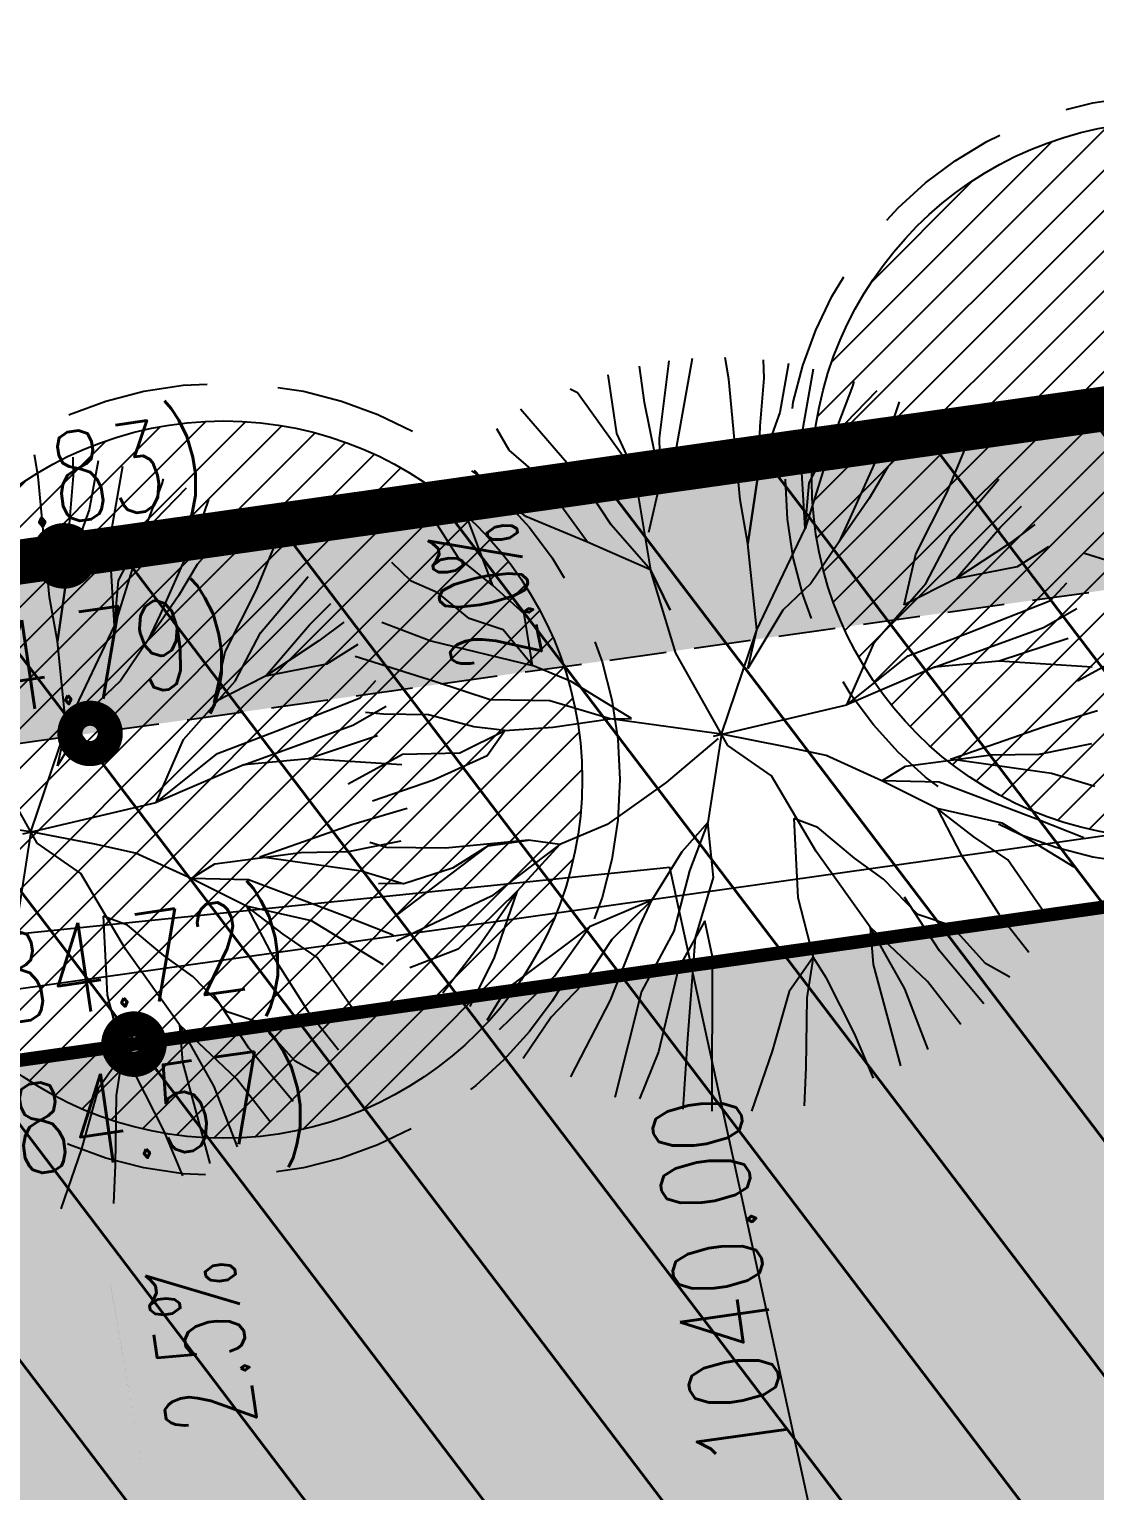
# Model space of a CAD drawing. Extents: x 352140 to 354978, y 6304672 to 6307963.
# Drawn here: x 352607.25 to 352619.14, y 6306025.72 to 6306042.02 of the extents above; entities that cross this region are included whole.
import ezdxf
from ezdxf.enums import TextEntityAlignment as Align

# ---------------------------------------------------------------- set-up
doc = ezdxf.new("R2010")
doc.units = 0
for name, pattern in [('CENTER', [50.8, 31.75, -6.35, 6.35, -6.35]), ('CONTINUOS', [0]), ('DASHDOT', [1, 0.5, -0.25, 0, -0.25]), ('DASHED', [19.05, 12.7, -6.35]), ('HIDDEN', [9.525, 6.35, -3.175])]:
    doc.linetypes.add(name, pattern=pattern)
for name, color, linetype in [('00-S2_ALL AREA APORTANTES', 150, 'CONTINUOUS'), ('01_Dem Ext_Transl_niv.anillo', 130, 'CONTINUOUS'), ('02_Geo ext_Acotamiento', 7, 'CONTINUOUS'), ('02_Geo ext_Eje', 4, 'CONTINUOUS'), ('03_Pav ext_Escurrimiento', 2, 'CONTINUOUS'), ('03_Pav ext_HCV', 34, 'CONTINUOUS'), ('03_Pav ext_Vereda HC', 42, 'CONTINUOUS'), ('03_Pav proy_Solera Tipo A', 1, 'CONTINUOUS'), ('03_S2_Pav ext_Borde vereda', 7, 'CONTINUOUS'), ('03_S3_Pav ext_Cota', 2, 'CONTINUOUS'), ('1-MURO PANDERETA', 250, 'FENCELINE2'), ('Paisajismo', 253, 'CONTINUOUS')]:
    doc.layers.add(name, color=color, linetype=linetype)
doc.layers.add('0_ASD_LINEA OFICIAL', color=253, linetype='DASHDOT', lineweight=20)
doc.styles.add('JPG_2MM', font='simplex.shx', dxfattribs={"height": 1})
doc.styles.add('ROMANS', font='romans.shx', dxfattribs={"width": 0.75})
doc.linetypes.add('CERCO_LINE', pattern='A,0.5,-0.2,[" X ",STANDARD,S=0.1,R=0,X=-0.1,Y=-0.05],-0.25', length=0.95)
doc.linetypes.add('FENCELINE2', pattern='A,0.25,-0.1,[132,ltypeshp.shx,S=0.1,R=0,X=-0.1,Y=0],-0.1,1', length=1.45)
doc.dimstyles.new('Principal', dxfattribs={"dimscale": 0, "dimtxt": 2, "dimasz": 2, "dimexe": 1, "dimexo": 1, "dimtad": 1, "dimrnd": 0.05, "dimzin": 1, "dimtxsty": 'ROMANS', "dimcen": 2.5, "dimclrt": 2, "dimaunit": 2, "dimadec": 0, "dimazin": 0, "dimtfac": 1, "dimtmove": 0, "dimatfit": 3, "dimfxl": 1, "dimfxlon": 1, "dimarcsym": 0})

# ---------------------------------------------------------------- blocks, each defined once
blk = doc.blocks.new('*D1276')
at = {"layer": '02_Geo ext_Acotamiento', "color": 0, "lineweight": -2, "transparency": 16777216}
for p, q in [((352639.54, 6306035.782), (352639.455, 6306036.386)), ((352607.103, 6306031.314), (352638.535, 6306035.751)), ((352606.128, 6306031.065), (352606.043, 6306031.669))]:
    blk.add_line(p, q, dxfattribs=at)
at = {"layer": '02_Geo ext_Acotamiento', "color": 0, "transparency": 16777216}
for points in [[(352638.511, 6306035.916), (352638.558, 6306035.586), (352639.525, 6306035.891)], [(352607.08, 6306031.479), (352607.126, 6306031.149), (352606.113, 6306031.174)]]:
    blk.add_solid(points, dxfattribs=at)
at = {"layer": '02_Geo ext_Acotamiento', "color": 2, "transparency": 16777216, "insert": (352622.692, 6306034.431), "char_height": 1, "attachment_point": 5, "rotation": 8.0365, "style": 'ROMANS'}
blk.add_mtext('33,75', dxfattribs=at)
blk = doc.blocks.new('A$C27410629')
at = {"layer": '0_ASD_LINEA OFICIAL', "ltscale": 8}
blk.add_lwpolyline([(286.019, 1240.578, 0.5, 0.5, 0.029815), (329.828, 1253.396, 0.5, 0.5, 0.005373), (335.555, 1255.504, 0.5, 0.5, -0.020389), (369.179, 1266.396, 0.5, 0.5, -0.010338), (382.016, 1269.772, 0.5, 0.5, -0.011736), (401.883, 1274.182, 0.5, 0.5, 0), (500.892, 1288.161, 0, 0, 0)], format="xyseb", dxfattribs=at)
blk = doc.blocks.new('1.0 - LO RECABARREN LOTEO PARQUE - VEGETACION PROPUESTA ETAPA MUNICIPAL')
at = {"layer": 'Paisajismo', "color": 251}
for p, q in [((352614.112, 6306037.86), (352614.058, 6306038.262)), ((352614.281, 6306037.461), (352614.389, 6306038.322)), ((352614.645, 6306038.35), (352614.427, 6306037.142)), ((352615.053, 6306038.12), (352615.011, 6306038.362)), ((352615.446, 6306038.13), (352615.442, 6306038.336)), ((352615.721, 6306038.295), (352615.623, 6306037.748)), ((352615.851, 6306037.39), (352615.999, 6306038.235)), ((352613.702, 6306038.166), (352613.802, 6306037.511)), ((352615.179, 6306036.774), (352615.053, 6306038.12)), ((352615.403, 6306037.594), (352615.446, 6306038.13)), ((352616.436, 6306038.041), (352616.452, 6306038.094)), ((352613.366, 6306037.967), (352613.285, 6306038.009)), ((352613.997, 6306037.087), (352613.366, 6306037.967)), ((352616.232, 6306037.503), (352616.436, 6306038.041)), ((352616.704, 6306037.99), (352616.232, 6306037.503)), ((352613.411, 6306036.995), (352612.729, 6306037.784)), ((352614.29, 6306036.978), (352614.112, 6306037.86)), ((352615.623, 6306037.748), (352615.386, 6306037.086)), ((352616.954, 6306037.866), (352616.853, 6306037.57)), ((352615.386, 6306037.086), (352615.403, 6306037.594)), ((352617.3, 6306037.659), (352617.141, 6306037.493)), ((352612.604, 6306037.328), (352612.466, 6306037.566)), ((352613.802, 6306037.511), (352613.997, 6306037.087)), ((352614.29, 6306036.978), (352614.281, 6306037.461)), ((352616.232, 6306037.503), (352615.905, 6306036.455)), ((352615.949, 6306036.963), (352616.232, 6306037.503)), ((352616.853, 6306037.57), (352616.409, 6306036.576)), ((352617.141, 6306037.493), (352616.827, 6306037.14)), ((352607.347, 6306037.032), (352607.306, 6306037.275)), ((352607.741, 6306037.042), (352607.737, 6306037.248)), ((352612.875, 6306037.092), (352612.604, 6306037.328)), ((352615.905, 6306036.455), (352615.851, 6306037.39)), ((352617.49, 6306036.858), (352617.696, 6306037.361)), ((352608.016, 6306037.207), (352607.917, 6306036.66)), ((352608.145, 6306036.302), (352608.294, 6306037.147)), ((352612.421, 6306036.883), (352612.216, 6306037.1)), ((352613.149, 6306036.75), (352612.875, 6306037.092)), ((352613.997, 6306037.087), (352614.178, 6306035.994)), ((352614.427, 6306037.142), (352614.29, 6306036.978)), ((352615.267, 6306036.282), (352615.386, 6306037.086)), ((352615.386, 6306037.086), (352615.267, 6306036.282)), ((352616.827, 6306037.14), (352616.62, 6306036.789)), ((352607.473, 6306035.686), (352607.347, 6306037.032)), ((352607.698, 6306036.506), (352607.741, 6306037.042)), ((352608.527, 6306036.415), (352608.731, 6306036.953)), ((352608.731, 6306036.953), (352608.747, 6306037.006)), ((352613.741, 6306036.494), (352613.411, 6306036.995)), ((352614.16, 6306036.412), (352614.29, 6306036.978)), ((352615.905, 6306036.455), (352615.949, 6306036.963)), ((352617.536, 6306036.379), (352618.067, 6306037.004)), ((352608.999, 6306036.902), (352608.527, 6306036.415)), ((352609.249, 6306036.778), (352609.148, 6306036.482)), ((352612.421, 6306035.816), (352612.039, 6306036.831)), ((352612.789, 6306036.588), (352612.421, 6306036.883)), ((352615.267, 6306036.282), (352615.179, 6306036.774)), ((352616.62, 6306036.789), (352616.282, 6306036.301)), ((352617.141, 6306036.167), (352617.49, 6306036.858)), ((352607.917, 6306036.66), (352607.68, 6306035.998)), ((352613.478, 6306036.302), (352613.149, 6306036.75)), ((352618.08, 6306036.466), (352618.319, 6306036.703)), ((352607.68, 6306035.998), (352607.698, 6306036.506)), ((352609.148, 6306036.482), (352608.704, 6306035.488)), ((352609.595, 6306036.571), (352609.435, 6306036.406)), ((352612.033, 6306036.131), (352611.805, 6306036.489)), ((352613.478, 6306036.302), (352612.789, 6306036.588)), ((352614.178, 6306035.994), (352613.741, 6306036.494)), ((352615.622, 6306035.861), (352615.905, 6306036.455)), ((352616.409, 6306036.576), (352616.282, 6306036.301)), ((352617.588, 6306035.893), (352618.08, 6306036.466)), ((352618.466, 6306036.498), (352618.184, 6306036.287)), ((352608.2, 6306035.367), (352608.145, 6306036.302)), ((352608.527, 6306036.415), (352608.2, 6306035.367)), ((352608.244, 6306035.875), (352608.527, 6306036.415)), ((352609.435, 6306036.406), (352609.122, 6306036.052)), ((352609.785, 6306035.77), (352609.991, 6306036.273)), ((352614.178, 6306035.994), (352613.478, 6306036.302)), ((352615.366, 6306035.322), (352615.267, 6306036.282)), ((352616.282, 6306036.301), (352615.97, 6306035.841)), ((352617.252, 6306035.839), (352617.536, 6306036.379)), ((352618.184, 6306036.287), (352617.588, 6306035.893)), ((352612.421, 6306035.816), (352612.033, 6306036.131)), ((352617.011, 6306035.601), (352617.141, 6306036.167)), ((352618.62, 6306036.249), (352618.27, 6306036.027)), ((352619.909, 6306035.895), (352619.022, 6306036.173)), ((352607.562, 6306035.194), (352607.68, 6306035.998)), ((352607.68, 6306035.998), (352607.562, 6306035.194)), ((352609.122, 6306036.052), (352608.915, 6306035.701)), ((352611.51, 6306035.864), (352611.292, 6306036.074)), ((352614.4, 6306035.544), (352614.178, 6306035.994)), ((352614.178, 6306035.994), (352614.4, 6306035.544)), ((352614.462, 6306035.064), (352614.178, 6306035.994)), ((352618.27, 6306036.027), (352617.588, 6306035.893)), ((352608.2, 6306035.367), (352608.244, 6306035.875)), ((352609.83, 6306035.291), (352610.362, 6306035.916)), ((352611.806, 6306035.736), (352611.51, 6306035.864)), ((352612.769, 6306035.501), (352612.421, 6306035.816)), ((352615.366, 6306035.322), (352615.622, 6306035.861)), ((352615.97, 6306035.841), (352615.655, 6306035.541)), ((352616.677, 6306035.186), (352617.252, 6306035.839)), ((352617.588, 6306035.893), (352617.011, 6306035.601)), ((352618.644, 6306035.651), (352618.823, 6306035.847)), ((352607.562, 6306035.194), (352607.473, 6306035.686)), ((352608.915, 6306035.701), (352608.577, 6306035.213)), ((352609.436, 6306035.079), (352609.785, 6306035.77)), ((352612.158, 6306035.449), (352611.806, 6306035.736)), ((352617.716, 6306035.286), (352618.644, 6306035.651)), ((352608.704, 6306035.488), (352608.577, 6306035.213)), ((352610.375, 6306035.378), (352610.613, 6306035.616)), ((352612.863, 6306034.927), (352612.769, 6306035.501)), ((352615.655, 6306035.541), (352615.267, 6306034.893)), ((352618.564, 6306035.348), (352618.935, 6306035.561)), ((352607.917, 6306034.773), (352608.2, 6306035.367)), ((352609.547, 6306034.751), (352609.83, 6306035.291)), ((352609.883, 6306034.806), (352610.375, 6306035.378)), ((352610.76, 6306035.41), (352610.479, 6306035.199)), ((352611.182, 6306035.41), (352611.729, 6306035.199)), ((352612.535, 6306035.322), (352612.158, 6306035.449)), ((352612.863, 6306034.927), (352612.535, 6306035.322)), ((352614.972, 6306034.158), (352615.366, 6306035.322)), ((352615.267, 6306034.893), (352615.366, 6306035.322)), ((352617.35, 6306034.905), (352618.564, 6306035.348)), ((352607.66, 6306034.234), (352607.562, 6306035.194)), ((352608.577, 6306035.213), (352608.265, 6306034.753)), ((352610.479, 6306035.199), (352609.883, 6306034.806)), ((352610.915, 6306035.161), (352610.565, 6306034.939)), ((352611.729, 6306035.199), (352612.863, 6306034.927)), ((352616.369, 6306034.486), (352616.677, 6306035.186)), ((352617.054, 6306035.033), (352617.716, 6306035.286)), ((352618.839, 6306035.227), (352618.07, 6306034.972)), ((352609.306, 6306034.513), (352609.436, 6306035.079)), ((352611.771, 6306034.746), (352610.885, 6306035.024)), ((352615.043, 6306034.033), (352614.462, 6306035.064)), ((352616.369, 6306034.486), (352617.054, 6306035.033)), ((352618.07, 6306034.972), (352617.35, 6306034.905)), ((352618.07, 6306034.972), (352617.35, 6306034.905)), ((352619.109, 6306034.906), (352618.07, 6306034.972)), ((352618.942, 6306034.755), (352619.55, 6306035.087)), ((352609.883, 6306034.806), (352609.306, 6306034.513)), ((352610.565, 6306034.939), (352609.883, 6306034.806)), ((352612.863, 6306034.927), (352612.863, 6306034.927)), ((352613.293, 6306034.748), (352612.863, 6306034.927)), ((352617.35, 6306034.905), (352616.369, 6306034.486)), ((352607.66, 6306034.234), (352607.917, 6306034.773)), ((352608.265, 6306034.753), (352607.95, 6306034.453)), ((352608.971, 6306034.099), (352609.547, 6306034.751)), ((352610.939, 6306034.563), (352611.117, 6306034.759)), ((352612.389, 6306034.544), (352611.771, 6306034.746)), ((352613.969, 6306034.334), (352613.293, 6306034.748)), ((352610.011, 6306034.198), (352610.939, 6306034.563)), ((352613.057, 6306034.53), (352612.389, 6306034.544)), ((352613.729, 6306034.329), (352613.057, 6306034.53)), ((352614.881, 6306034.137), (352616.369, 6306034.486)), ((352607.95, 6306034.453), (352607.562, 6306033.805)), ((352610.859, 6306034.26), (352611.23, 6306034.473)), ((352611.201, 6306034.384), (352611, 6306034.4)), ((352611.704, 6306034.374), (352611.201, 6306034.384)), ((352612.21, 6306034.242), (352611.704, 6306034.374)), ((352613.089, 6306034.237), (352613.729, 6306034.329)), ((352613.729, 6306034.329), (352613.969, 6306034.334)), ((352614.972, 6306034.158), (352613.729, 6306034.329)), ((352618.565, 6306034.241), (352619.168, 6306034.422)), ((352607.267, 6306033.071), (352607.66, 6306034.234)), ((352607.562, 6306033.805), (352607.66, 6306034.234)), ((352609.348, 6306033.945), (352610.011, 6306034.198)), ((352609.644, 6306033.817), (352610.859, 6306034.26)), ((352612.053, 6306033.95), (352612.556, 6306034.2)), ((352612.556, 6306034.2), (352612.21, 6306034.242)), ((352612.356, 6306033.923), (352612.556, 6306034.2)), ((352612.556, 6306034.2), (352613.089, 6306034.237)), ((352614.972, 6306034.158), (352614.819, 6306033.174)), ((352615.684, 6306034.019), (352614.972, 6306034.158)), ((352617.526, 6306033.88), (352618.565, 6306034.241)), ((352608.664, 6306033.398), (352608.971, 6306034.099)), ((352611.134, 6306034.139), (352610.364, 6306033.884)), ((352614.934, 6306034.111), (352614.356, 6306033.619)), ((352615.53, 6306033.695), (352615.043, 6306034.033)), ((352616.14, 6306033.92), (352615.684, 6306034.019)), ((352618.516, 6306033.938), (352619.102, 6306034.056)), ((352607.337, 6306032.945), (352606.757, 6306033.977)), ((352608.664, 6306033.398), (352609.348, 6306033.945)), ((352610.364, 6306033.884), (352609.644, 6306033.817)), ((352610.364, 6306033.884), (352609.644, 6306033.817)), ((352611.404, 6306033.818), (352610.364, 6306033.884)), ((352610.805, 6306033.606), (352611.413, 6306033.938)), ((352611.413, 6306033.938), (352612.053, 6306033.95)), ((352611.758, 6306033.65), (352612.356, 6306033.923)), ((352616.759, 6306033.638), (352616.14, 6306033.92)), ((352617.023, 6306033.803), (352617.982, 6306033.928)), ((352618.655, 6306033.72), (352617.526, 6306033.88)), ((352617.982, 6306033.928), (352618.516, 6306033.938)), ((352609.644, 6306033.817), (352608.664, 6306033.398)), ((352616.027, 6306032.849), (352615.53, 6306033.695)), ((352616.759, 6306033.638), (352617.023, 6306033.803)), ((352619.136, 6306033.574), (352618.655, 6306033.72)), ((352611.079, 6306033.416), (352611.758, 6306033.65)), ((352614.356, 6306033.619), (352613.697, 6306033.153)), ((352617.379, 6306033.329), (352616.759, 6306033.638)), ((352617.401, 6306033.623), (352616.759, 6306033.638)), ((352618.477, 6306033.216), (352617.401, 6306033.623)), ((352607.175, 6306033.049), (352608.664, 6306033.398)), ((352607.267, 6306033.071), (352606.023, 6306033.241)), ((352610.86, 6306033.154), (352611.463, 6306033.334)), ((352614.819, 6306033.174), (352614.531, 6306032.848)), ((352614.819, 6306033.174), (352614.615, 6306032.635)), ((352614.819, 6306033.174), (352614.819, 6306033.174)), ((352614.884, 6306032.56), (352614.819, 6306033.174)), ((352615.779, 6306033.219), (352615.823, 6306032.338)), ((352616.048, 6306033.117), (352615.779, 6306033.219)), ((352618.103, 6306033.166), (352617.379, 6306033.329)), ((352617.379, 6306033.329), (352617.647, 6306032.815)), ((352617.786, 6306033.016), (352617.379, 6306033.329)), ((352619.015, 6306033.005), (352618.477, 6306033.216)), ((352607.267, 6306033.071), (352607.113, 6306032.086)), ((352607.979, 6306032.931), (352607.267, 6306033.071)), ((352609.821, 6306032.792), (352610.86, 6306033.154)), ((352613.697, 6306033.153), (352613.167, 6306032.929)), ((352616.455, 6306032.777), (352616.048, 6306033.117)), ((352618.165, 6306032.756), (352617.786, 6306033.016)), ((352618.906, 6306032.675), (352618.103, 6306033.166)), ((352607.825, 6306032.607), (352607.337, 6306032.945)), ((352608.435, 6306032.832), (352607.979, 6306032.931)), ((352610.277, 6306032.84), (352610.811, 6306032.851)), ((352610.811, 6306032.851), (352611.396, 6306032.968)), ((352611.229, 6306032.895), (352611.047, 6306032.952)), ((352611.893, 6306032.888), (352611.229, 6306032.895)), ((352611.364, 6306032.153), (352612.367, 6306032.914)), ((352612.819, 6306032.976), (352611.893, 6306032.888)), ((352612.367, 6306032.914), (352611.971, 6306032.666)), ((352612.367, 6306032.914), (352612.819, 6306032.976)), ((352612.819, 6306032.976), (352612.367, 6306032.914)), ((352613.167, 6306032.929), (352612.404, 6306032.353)), ((352612.697, 6306032.412), (352613.167, 6306032.929)), ((352613.167, 6306032.929), (352612.819, 6306032.976)), ((352614.531, 6306032.848), (352614.194, 6306032.307)), ((352616.63, 6306032.005), (352616.027, 6306032.849)), ((352609.054, 6306032.55), (352608.435, 6306032.832)), ((352609.054, 6306032.55), (352609.318, 6306032.715)), ((352609.318, 6306032.715), (352610.277, 6306032.84)), ((352610.95, 6306032.632), (352609.821, 6306032.792)), ((352616.78, 6306032.543), (352616.455, 6306032.777)), ((352617.647, 6306032.815), (352618.061, 6306032.159)), ((352618.63, 6306032.086), (352618.165, 6306032.756)), ((352608.321, 6306031.761), (352607.825, 6306032.607)), ((352609.674, 6306032.241), (352609.054, 6306032.55)), ((352609.695, 6306032.535), (352609.054, 6306032.55)), ((352610.771, 6306032.128), (352609.695, 6306032.535)), ((352611.43, 6306032.486), (352610.95, 6306032.632)), ((352611.971, 6306032.666), (352611.44, 6306032.495)), ((352614.615, 6306032.635), (352614.441, 6306031.964)), ((352614.683, 6306031.888), (352614.884, 6306032.56)), ((352617.161, 6306032.149), (352616.78, 6306032.543)), ((352611.44, 6306032.495), (352611.146, 6306032.49)), ((352612.697, 6306032.412), (352612.035, 6306031.763)), ((352612.28, 6306031.816), (352612.697, 6306032.412)), ((352612.439, 6306031.67), (352612.697, 6306032.412)), ((352610.397, 6306032.078), (352609.674, 6306032.241)), ((352609.674, 6306032.241), (352609.941, 6306031.727)), ((352610.081, 6306031.928), (352609.674, 6306032.241)), ((352612.404, 6306032.353), (352611.345, 6306031.852)), ((352614.194, 6306032.307), (352613.499, 6306032.012)), ((352614.194, 6306032.307), (352613.748, 6306031.871)), ((352614.062, 6306032.023), (352614.194, 6306032.307)), ((352615.823, 6306032.338), (352615.995, 6306031.673)), ((352617.405, 6306031.744), (352617.012, 6306032.34)), ((352608.074, 6306032.131), (352608.117, 6306031.25)), ((352608.343, 6306032.029), (352608.074, 6306032.131)), ((352611.201, 6306031.588), (352610.397, 6306032.078)), ((352611.31, 6306031.917), (352610.771, 6306032.128)), ((352614.785, 6306032.077), (352614.493, 6306031.548)), ((352614.873, 6306031.676), (352614.785, 6306032.077)), ((352617.538, 6306032.023), (352617.161, 6306032.149)), ((352618.061, 6306032.159), (352618.402, 6306031.727)), ((352608.75, 6306031.689), (352608.343, 6306032.029)), ((352610.459, 6306031.668), (352610.081, 6306031.928)), ((352613.499, 6306032.012), (352612.567, 6306031.311)), ((352613.107, 6306031.462), (352613.499, 6306032.012)), ((352613.748, 6306031.871), (352613.411, 6306031.357)), ((352613.735, 6306031.192), (352614.062, 6306032.023)), ((352614.441, 6306031.964), (352614.08, 6306031.289)), ((352614.597, 6306030.764), (352614.683, 6306031.888)), ((352617.271, 6306031.399), (352616.63, 6306032.005)), ((352616.63, 6306032.005), (352616.664, 6306031.589)), ((352617.017, 6306031.318), (352616.63, 6306032.005)), ((352617.919, 6306031.602), (352617.538, 6306032.023)), ((352608.925, 6306030.918), (352608.321, 6306031.761)), ((352609.941, 6306031.727), (352610.356, 6306031.071)), ((352612.035, 6306031.763), (352611.496, 6306031.552)), ((352611.863, 6306031.274), (352612.28, 6306031.816)), ((352617.899, 6306031.15), (352617.405, 6306031.744)), ((352609.075, 6306031.455), (352608.75, 6306031.689)), ((352610.925, 6306030.998), (352610.459, 6306031.668)), ((352612.168, 6306031.122), (352612.439, 6306031.67)), ((352614.493, 6306031.548), (352614.269, 6306030.618)), ((352614.867, 6306029.956), (352614.873, 6306031.676)), ((352615.995, 6306031.673), (352615.725, 6306031.29)), ((352615.995, 6306031.673), (352615.924, 6306031.217)), ((352616.144, 6306031.439), (352615.995, 6306031.673)), ((352616.664, 6306031.589), (352616.969, 6306030.459)), ((352618.188, 6306031.451), (352617.919, 6306031.602)), ((352609.456, 6306031.061), (352609.075, 6306031.455)), ((352612.494, 6306030.867), (352613.107, 6306031.462)), ((352616.457, 6306030.821), (352616.144, 6306031.439)), ((352617.642, 6306030.923), (352617.271, 6306031.399)), ((352608.117, 6306031.25), (352608.29, 6306030.585)), ((352609.7, 6306030.656), (352609.307, 6306031.253)), ((352612.567, 6306031.311), (352612.352, 6306030.964)), ((352613.411, 6306031.357), (352613.07, 6306031.003)), ((352614.08, 6306031.289), (352613.782, 6306030.108)), ((352615.725, 6306031.29), (352615.536, 6306030.622)), ((352615.924, 6306031.217), (352615.912, 6306030.442)), ((352617.279, 6306030.643), (352617.017, 6306031.318)), ((352609.832, 6306030.935), (352609.456, 6306031.061)), ((352610.356, 6306031.071), (352610.697, 6306030.639)), ((352613.289, 6306030.338), (352613.735, 6306031.192)), ((352609.566, 6306030.312), (352608.925, 6306030.918)), ((352608.925, 6306030.918), (352608.959, 6306030.501)), ((352609.312, 6306030.23), (352608.925, 6306030.918)), ((352610.214, 6306030.514), (352609.832, 6306030.935)), ((352613.07, 6306031.003), (352612.759, 6306030.543)), ((352614.543, 6306029.976), (352614.597, 6306030.764)), ((352616.668, 6306030.321), (352616.457, 6306030.821)), ((352608.29, 6306030.585), (352608.019, 6306030.202)), ((352608.29, 6306030.585), (352608.219, 6306030.129)), ((352608.439, 6306030.351), (352608.29, 6306030.585)), ((352610.194, 6306030.062), (352609.7, 6306030.656)), ((352614.269, 6306030.618), (352614.058, 6306030.091)), ((352615.536, 6306030.622), (352615.307, 6306029.954)), ((352608.959, 6306030.501), (352609.264, 6306029.371)), ((352610.483, 6306030.363), (352610.214, 6306030.514)), ((352615.912, 6306030.442), (352615.893, 6306030.014)), ((352608.752, 6306029.733), (352608.439, 6306030.351)), ((352609.937, 6306029.836), (352609.566, 6306030.312)), ((352608.019, 6306030.202), (352607.831, 6306029.534)), ((352608.219, 6306030.129), (352608.206, 6306029.354)), ((352609.573, 6306029.555), (352609.312, 6306030.23)), ((352608.963, 6306029.234), (352608.752, 6306029.733)), ((352607.831, 6306029.534), (352607.602, 6306028.866)), ((352608.206, 6306029.354), (352608.188, 6306028.926))]:
    blk.add_line(p, q, dxfattribs=at)

msp = doc.modelspace()

# ---------------------------------------------------------------- hatches: boundary and pattern name
at = {"layer": '00-S2_ALL AREA APORTANTES', "linetype": 'DASHED', "lineweight": 40, "ltscale": 0.25}
h = msp.add_hatch(dxfattribs=at)
h.set_pattern_fill('ANSI31', color=150, scale=0.5, angle=82.24516605)
edge = h.paths.add_edge_path()
edge.add_line((352624.975, 6306038.595), (352605.846, 6306035.894))
edge.add_arc((352689.827, 6305610.553), 433.552, 101.16907, 104.2167)
edge.add_line((352583.351, 6306030.827), (352575.281, 6306028.71))
edge.add_line((352575.281, 6306028.71), (352578.519, 6306016.64))
edge.add_line((352578.519, 6306016.64), (352586.39, 6306018.703))
edge.add_arc((352689.665, 6305611.165), 420.42, 101.39588, 104.22, ccw=False)
edge.add_line((352606.595, 6306023.297), (352607.926, 6306023.563))
edge.add_line((352607.926, 6306023.563), (352626.723, 6306026.217))
edge.add_line((352626.723, 6306026.217), (352624.975, 6306038.595))
h = msp.add_hatch(dxfattribs=at)
h.set_pattern_fill('ANSI31', color=82, scale=0.5, angle=82.24516605)
edge = h.paths.add_edge_path()
edge.add_line((352626.723, 6306026.217), (352607.926, 6306023.563))
edge.add_line((352607.926, 6306023.563), (352606.595, 6306023.297))
edge.add_arc((352689.665, 6305611.165), 420.42, 101.39588, 104.22)
edge.add_line((352586.39, 6306018.703), (352578.522, 6306016.628))
edge.add_line((352578.522, 6306016.628), (352581.759, 6306004.56))
edge.add_line((352581.759, 6306004.56), (352589.43, 6306006.578))
edge.add_arc((352689.665, 6305611.165), 407.92, 101.39688, 104.2245, ccw=False)
edge.add_line((352609.058, 6306011.042), (352610.03, 6306011.236))
edge.add_line((352610.03, 6306011.236), (352628.471, 6306013.84))
edge.add_line((352628.471, 6306013.84), (352626.723, 6306026.217))
at = {"layer": '01_Dem Ext_Transl_niv.anillo'}
h = msp.add_hatch(dxfattribs=at)
h.set_pattern_fill('ANSI31', color=256, scale=0.1)
h.set_pattern_definition([(45, (346317.2061, 6304297.2432), (-0.224506403, 0.224506403), [])])
edge = h.paths.add_edge_path()
edge.add_arc((352619.98, 6306036.995), 4, 0, 360)
h = msp.add_hatch(dxfattribs=at)
h.set_pattern_fill('ANSI31', color=256, scale=0.1)
h.set_pattern_definition([(45, (346306.64423, 6304293.90075), (-0.224506403, 0.224506403), [])])
edge = h.paths.add_edge_path()
edge.add_arc((352609.418, 6306033.653), 4, 0, 360)
at = {"layer": '03_Pav ext_HCV'}
h = msp.add_hatch(dxfattribs=at)
h.set_pattern_fill('SWAMP', color=256, scale=0.025, style=0)
h.set_pattern_definition([(359.999999999, (0, 0), (0.317500000006, 0.5499261309), [0.079375, -0.555625]), (90, (0.0397, -4e-13), (-0.317499999994, 0.549926130908), [0.0396875, -1.06016476181]), (90, (0.0496, -5e-13), (-0.317499999994, 0.549926130908), [0.03175, -1.06810226181]), (90, (0.02977, -3e-13), (-0.317499999994, 0.549926130908), [0.03175, -1.06810226181]), (59.999999999, (0.05953, -6e-13), (-0.317499999563, 0.549926131157), [0.0254, -0.6096]), (119.999999999, (0.01984, -2e-13), (-0.63499999957, 2.56e-10), [0.0254, -0.6096])])
edge = h.paths.add_edge_path()
edge.add_arc((352695.623, 6305975.856), 52.5, 90.1591, 98.0367, ccw=False)
edge.add_arc((352695.328, 6306081.855), 53.5, 270.1591, 278.1029)
edge.add_line((352702.869, 6306028.889), (352706.014, 6306029.333))
edge.add_line((352706.014, 6306029.333), (352705.986, 6306029.531))
edge.add_line((352705.986, 6306029.531), (352704.203, 6306029.28))
edge.add_line((352704.203, 6306029.28), (352703.251, 6306036.013))
edge.add_line((352703.251, 6306036.013), (352702.019, 6306044.726))
edge.add_line((352702.019, 6306044.726), (352703.801, 6306044.978))
edge.add_line((352703.801, 6306044.978), (352703.773, 6306045.176))
edge.add_line((352703.773, 6306045.176), (352700.393, 6306044.698))
edge.add_arc((352708.778, 6305985.792), 59.5, 98.10091, 105.91215)
edge.add_arc((352679.717, 6306087.731), 46.5, 278.0365, 285.9122, ccw=False)
edge.add_line((352686.218, 6306041.687), (352639.635, 6306035.11))
edge.add_line((352639.635, 6306035.11), (352606.223, 6306030.393))
edge.add_arc((352596.437, 6306099.705), 70, 271.48536, 278.03645, ccw=False)
edge.add_arc((352600.002, 6305960.597), 69.153, 91.45046, 104.47486)
edge.add_line((352582.717, 6306027.556), (352582.764, 6306027.367))
edge.add_line((352582.764, 6306027.367), (352584.511, 6306027.801))
edge.add_line((352584.511, 6306027.801), (352586.157, 6306021.196))
edge.add_line((352586.157, 6306021.196), (352586.723, 6306021.336))
edge.add_line((352586.723, 6306021.336), (352590.854, 6306021.399))
edge.add_arc((352590.866, 6306020.799), 0.6, -63.2212, 91.1319, ccw=False)
edge.add_line((352591.137, 6306020.263), (352587.502, 6306018.438))
edge.add_line((352587.502, 6306018.438), (352586.689, 6306018.236))
edge.add_line((352586.689, 6306018.236), (352588.326, 6306011.67))
edge.add_line((352588.326, 6306011.67), (352586.583, 6306011.219))
edge.add_line((352586.583, 6306011.219), (352586.633, 6306011.025))
edge.add_arc((352655.549, 6305772.515), 248.266, 98.86355, 106.11621, ccw=False)
edge.add_line((352617.295, 6306017.817), (352641.592, 6306021.248))
edge.add_line((352641.592, 6306021.248), (352688.283, 6306027.84))
edge = h.paths.add_edge_path(flags=16)
edge.add_arc((352710.197, 6305985.372), 53.115, 97.8194, 105.0371, ccw=False)
edge.add_line((352702.971, 6306037.993), (352703.113, 6306037.004))
edge.add_line((352703.113, 6306037.004), (352703.113, 6306037.003))
edge.add_line((352703.113, 6306037.003), (352703.255, 6306035.985))
edge.add_arc((352695.972, 6306088.827), 53.342, 270.6505, 277.8479, ccw=False)
edge.add_arc((352696.573, 6306036.089), 0.6, 105.0409, 270.4241, ccw=False)
at = {"layer": '03_Pav ext_Vereda HC'}
h = msp.add_hatch(dxfattribs=at)
h.set_pattern_fill('DOTS', color=256, scale=0.2, style=0)
edge = h.paths.add_edge_path()
edge.add_line((352703.423, 6306047.651), (352703.717, 6306045.572))
edge.add_line((352703.717, 6306045.572), (352707.678, 6306046.131))
edge.add_line((352707.678, 6306046.131), (352706.761, 6306052.612))
edge.add_line((352706.761, 6306052.612), (352704.779, 6306052.346))
edge.add_line((352704.779, 6306052.346), (352705.123, 6306049.911))
edge.add_line((352705.123, 6306049.911), (352704.797, 6306049.865))
edge.add_line((352704.797, 6306049.865), (352605.846, 6306035.894))
edge.add_arc((352689.827, 6305610.553), 433.552, 101.16907, 102.60213)
edge.add_line((352595.235, 6306033.661), (352595.698, 6306031.715))
edge.add_arc((352689.827, 6305610.553), 431.552, 101.17632, 102.59846, ccw=False)
edge.add_line((352606.18, 6306033.921), (352703.423, 6306047.651))
edge = h.paths.add_edge_path()
edge.add_arc((352405.923, 6306371.355), 378.5, 289.4419, 290.04759, ccw=False)
edge.add_line((352531.907, 6306014.438), (352532.568, 6306012.55))
edge.add_arc((352405.923, 6306371.355), 380.5, 289.4411, 290.04935)
edge.add_line((352536.37, 6306013.915), (352535.673, 6306015.789))
edge = h.paths.add_edge_path()
edge.add_line((352578.407, 6306027.477), (352582.274, 6306028.488))
edge.add_line((352582.274, 6306028.488), (352582.274, 6306028.49))
edge.add_arc((352695.657, 6305586.721), 456.087, 103.53965, 104.39477, ccw=False)
edge.add_line((352588.879, 6306030.133), (352588.416, 6306032.078))
edge.add_arc((352689.827, 6305610.553), 433.552, 103.52724, 109.90198)
edge.add_line((352542.241, 6306018.212), (352542.937, 6306016.337))
edge.add_arc((352690.614, 6305608.175), 434.056, 104.98152, 109.89061, ccw=False)
h = msp.add_hatch(dxfattribs=at)
h.set_pattern_fill('DOTS', color=256, scale=0.2, style=0)
edge = h.paths.add_edge_path()
edge.add_line((352708.351, 6306025.119), (352708.613, 6306025.156))
edge.add_line((352708.613, 6306025.156), (352709.493, 6306019.015))
edge.add_line((352709.493, 6306019.015), (352711.474, 6306019.287))
edge.add_line((352711.474, 6306019.287), (352710.031, 6306029.495))
edge.add_line((352710.031, 6306029.495), (352706.07, 6306028.937))
edge.add_line((352706.07, 6306028.937), (352706.364, 6306026.858))
edge.add_line((352706.364, 6306026.858), (352622.786, 6306015.057))
edge.add_line((352622.786, 6306015.057), (352617.835, 6306014.358))
edge.add_line((352617.835, 6306014.358), (352609.693, 6306013.209))
edge.add_line((352609.693, 6306013.209), (352608.664, 6306013.003))
edge.add_arc((352692.71, 6305596.961), 424.446, 101.4208, 104.37229)
edge.add_line((352587.353, 6306008.123), (352583.487, 6306007.099))
edge.add_arc((352690.294, 6305609.325), 411.864, 105.03004, 110.62892)
edge.add_arc((352405.319, 6306373.198), 403.439, 289.7482, 290.28511, ccw=False)
edge.add_line((352541.636, 6305993.487), (352542.284, 6305991.594))
edge.add_arc((352405.349, 6306373.116), 405.352, 289.74399, 290.28609)
edge.add_arc((352689.665, 6305611.165), 407.92, 101.39688, 110.63813, ccw=False)
edge.add_line((352609.058, 6306011.042), (352610.03, 6306011.236))
edge.add_line((352610.03, 6306011.236), (352708.351, 6306025.119))

# ---------------------------------------------------------------- linework, layer by layer
at = {"layer": '01_Dem Ext_Transl_niv.anillo', "color": 130, "linetype": 'CERCO_LINE', "ltscale": 6, "flags": 128}
msp.add_lwpolyline([(352618.759, 6306012.327), (352618.483, 6306013.734), (352616.906, 6306021.181), (352614.394, 6306032.673), (352605.923, 6306031.807), (352602.864, 6306031.486), (352598.352, 6306031.962), (352588.4, 6306033.041), (352578.519, 6306033.596), (352570.245, 6306033.803), (352569.71, 6306027.063), (352569.578, 6306025.395), (352569.558, 6306019.565), (352569.426, 6306011.703), (352571.471, 6306005.348), (352573.368, 6306002.12)], dxfattribs=at)
at = {"layer": '01_Dem Ext_Transl_niv.anillo', "linetype": 'HIDDEN', "ltscale": 0.25}
for centre, radius in [((352619.98, 6306036.995), 4.294), ((352609.418, 6306033.653), 4.42)]:
    msp.add_circle(centre, radius, dxfattribs=at)
at = {"layer": '01_Dem Ext_Transl_niv.anillo'}
for centre in [(352619.98, 6306036.995), (352609.418, 6306033.653)]:
    msp.add_circle(centre, 4, dxfattribs=at)
at = {"layer": '02_Geo ext_Eje', "linetype": 'CENTER', "ltscale": 0.1, "const_width": 0.3, "flags": 128}
msp.add_lwpolyline([(352312.187, 6305350.253), (352300.27, 6305525.493), (352298.81, 6305526.329), (352298.124, 6305536.419), (352297.466, 6305554.947), (352300.373, 6305560.093, -0.003728), (352298.887, 6305583.425), (352295.939, 6305635.972), (352293.844, 6305666.194, -0.018402), (352293.344, 6305681.639, 0.015172), (352293.186, 6305687.704), (352288.488, 6305771.091, 0.009387), (352287.084, 6305789.506, 0.024149), (352280.76, 6305831.584), (352280.76, 6305831.584, 0.00826), (352277.716, 6305845.558, 0.028444), (352273.988, 6305856.836, -0.012564), (352265.817, 6305879.816, -0.000048), (352261.131, 6305893.241, -0.013664), (352251.318, 6305918.857, -0.058265), (352243.489, 6305954.379), (352243.489, 6305954.379, -0.003962), (352243.275, 6305956.815, -0.274101), (352278.385, 6306028.408), (352278.385, 6306028.408, -0.117635), (352314.897, 6306041.29, -0.105448), (352349.758, 6306037.779, -0.042273), (352362.978, 6306032.296), (352388.065, 6306018.453, 0.018937), (352399.773, 6306012.531, -0.011475), (352417.837, 6306003.157, 0.049621), (352428.033, 6305998.853), (352428.033, 6305998.853), (352428.033, 6305998.853, 0.088932), (352448.695, 6305995.817, 0.019373), (352457.079, 6305996.388, 0.023388), (352489.984, 6306002.291, 0.029815), (352533.792, 6306015.108, 0.005373), (352539.52, 6306017.216, -0.020389), (352573.144, 6306028.108, -0.010338), (352585.981, 6306031.484, -0.011736), (352605.848, 6306035.894), (352704.857, 6306049.873)], format="xyb", dxfattribs=at)
at = {"layer": '03_Pav ext_Escurrimiento'}
for points in [[(352611.71, 6306034.636, 0, 0.4, 0), (352611.535, 6306035.501, 0, 0, 0), (352611.347, 6306036.43, 0, 0, 0)], [(352608.154, 6306028.027, 0, 0.4, 0), (352608.305, 6306027.157, 0, 0, 0), (352608.501, 6306026.033, 0, 0, 0)]]:
    msp.add_lwpolyline(points, format="xyseb", dxfattribs=at)
at = {"layer": '03_Pav proy_Solera Tipo A', "linetype": 'CONTINUOS', "ltscale": 0.1, "const_width": 0.15}
msp.add_lwpolyline([(352606.223, 6306030.393), (352639.635, 6306035.11), (352686.217, 6306041.687)], dxfattribs=at)
at = {"layer": '03_S2_Pav ext_Borde vereda', "linetype": 'DASHED', "ltscale": 0.05}
msp.add_lwpolyline([(352594.722, 6306031.495, -0.006785), (352606.18, 6306033.921), (352703.423, 6306047.651), (352704.753, 6306038.245)], format="xyb", dxfattribs=at)
at = {"layer": '03_S3_Pav ext_Cota', "const_width": 0.45}
for points in [[(352607.515, 6306036.219, 1), (352607.758, 6306036.077, 1)], [(352607.806, 6306034.239, 1), (352608.048, 6306034.097, 1)], [(352608.295, 6306030.773, 1), (352608.538, 6306030.631, 1)]]:
    msp.add_lwpolyline(points, format="xyb", close=True, dxfattribs=at)
at = {"layer": '1-MURO PANDERETA', "ltscale": 3, "flags": 128}
msp.add_lwpolyline([(352704.788, 6306049.818), (352701.656, 6306049.367), (352692.361, 6306048.082), (352681.859, 6306046.613), (352670.566, 6306045.036), (352660.796, 6306043.664), (352645.594, 6306041.527), (352637.691, 6306040.405), (352631.946, 6306039.557), (352615.863, 6306037.317), (352605.848, 6306035.894), (352604.45, 6306045.559), (352603.055, 6306055.471), (352601.748, 6306064.659), (352600.199, 6306075.72), (352598.416, 6306088.333), (352597.043, 6306098.008), (352595.643, 6306107.979), (352594.536, 6306115.801), (352593.255, 6306124.828), (352591.16, 6306139.419), (352590.039, 6306147.37)], dxfattribs=at)

# ---------------------------------------------------------------- block references
at = {"layer": '03_S2_Pav ext_Borde vereda', "linetype": 'Continuous'}
msp.add_blockref('A$C27410629', (352203.962, 6304761.714), dxfattribs=at)
at = {"layer": 'Paisajismo'}
msp.add_blockref('1.0 - LO RECABARREN LOTEO PARQUE - VEGETACION PROPUESTA ETAPA MUNICIPAL', (0, 0), dxfattribs=at)

# ---------------------------------------------------------------- texts
at = {"layer": '02_Geo ext_Acotamiento', "color": 7, "linetype": 'Continuous', "lineweight": -3, "insert": (352615.243, 6306025.985), "char_height": 1, "attachment_point": 4, "rotation": 98.037, "style": 'ROMANS'}
msp.add_mtext('{\\C256;1040.00}', dxfattribs=at)
at = {"layer": '03_Pav ext_Escurrimiento', "style": 'ROMANS', "oblique": 359.8723}
for s, rotation, width, p in [('2.0%%%', 101.4395, 0.5, (352612.819, 6306035.801)), ('2.5%%%', 98.2842, 0.597843, (352609.658, 6306027.402))]:
    msp.add_text(s, height=0.9997, rotation=rotation, dxfattribs=dict(at, width=width)).set_placement(p, align=Align.CENTER)
at = {"layer": '03_S3_Pav ext_Cota', "style": 'JPG_2MM', "width": 0.75}
for s, p in [('(684.83)', (352604.887, 6306036.112)), ('(684.79)', (352605.178, 6306034.132)), ('(684.72)', (352605.804, 6306030.757)), ('(684.57)', (352606.055, 6306029.072))]:
    msp.add_text(s, height=1, rotation=8.2673, dxfattribs=at).set_placement(p)

# ---------------------------------------------------------------- dimensions: what is measured, and where the dimension line sits
at = {"layer": '02_Geo ext_Acotamiento'}
dim = msp.add_aligned_dim(p1=(352606.223, 6306030.393), p2=(352639.635, 6306035.11), distance=0.789, dimstyle='Principal', override={"dimscale": 0, "dimaunit": 0, "dimfxl": 0.22, "dimarcsym": 1}, dxfattribs=at)
dim.commit()
dim.dimension.update_dxf_attribs({"geometry": '*D1276', "text_midpoint": (352622.692, 6306034.431)})

doc.saveas('drawing.dxf')
